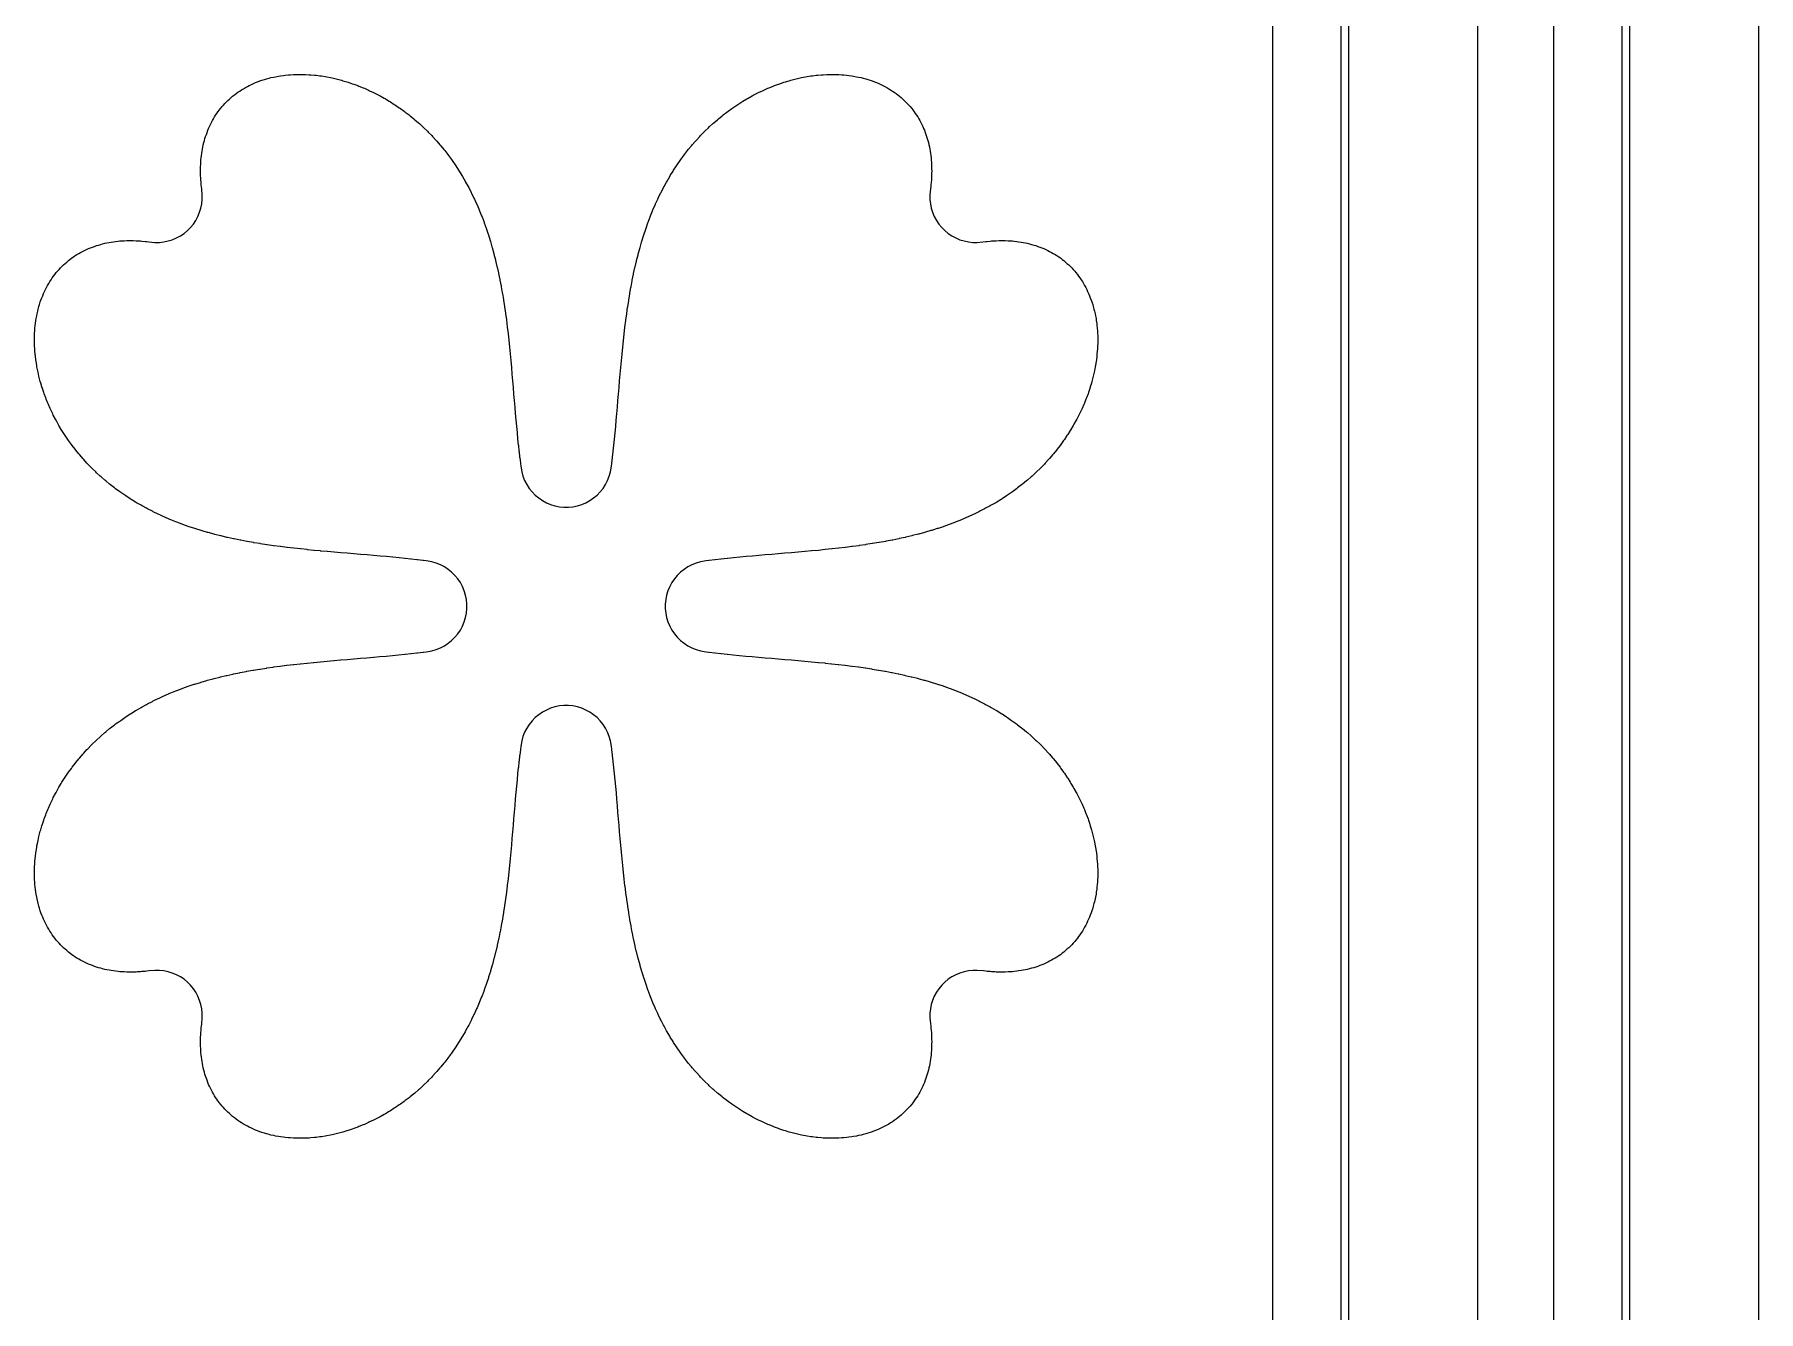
# Model space of a CAD drawing. Header units: metres. Extents: x 10 to 1210, y 10 to 2755.
# Drawn here: x 983 to 1210, y 2072.2 to 2240.2 of the extents above; entities that cross this region are included whole.
import ezdxf

# ---------------------------------------------------------------- set-up
doc = ezdxf.new("R2010")
doc.units = ezdxf.units.M
for name, color, linetype in [('ACIKLIK', 5, 'Continuous'), ('CAM_SABLON', 4, 'Continuous'), ('DIS_KENAR_V91_Z3', 1, 'Continuous'), ('LAMBA_T4_Z4', 3, 'Continuous')]:
    doc.layers.add(name, color=color, linetype=linetype)

msp = doc.modelspace()

# ---------------------------------------------------------------- linework, layer by layer
at = {"layer": 'ACIKLIK'}
for points in [[(1183, 2392.62), (1183, 1899.38)], [(1146, 2324.56), (1146, 1927.44)]]:
    msp.add_lwpolyline(points, dxfattribs=at)
at = {"layer": 'CAM_SABLON'}
for points in [[(1192, 2392.68), (1192, 1899.32)], [(1155, 2324.62), (1155, 1927.38)]]:
    msp.add_lwpolyline(points, dxfattribs=at)
at = {"layer": 'DIS_KENAR_V91_Z3'}
for points in [[(1210, 2392.8), (1210, 1899.2)], [(1173, 2324.74), (1173, 1927.26)]]:
    msp.add_lwpolyline(points, dxfattribs=at)
msp.add_lwpolyline([(998.11, 2117.03), (997.74, 2116.99), (997.56, 2116.97), (997.15, 2116.93), (996.97, 2116.91), (996.57, 2116.89), (996.37, 2116.88), (995.98, 2116.87), (995.78, 2116.86), (995.39, 2116.87), (995.18, 2116.87), (994.81, 2116.89), (994.59, 2116.9), (994.23, 2116.92), (994, 2116.95), (993.66, 2116.99), (993.42, 2117.02), (993.09, 2117.07), (992.84, 2117.11), (992.52, 2117.17), (992.28, 2117.23), (991.97, 2117.3), (991.72, 2117.37), (991.42, 2117.45), (991.17, 2117.53), (990.89, 2117.63), (990.63, 2117.72), (990.36, 2117.82), (990.1, 2117.93), (989.85, 2118.04), (989.58, 2118.17), (989.34, 2118.29), (989.08, 2118.43), (988.85, 2118.56), (988.6, 2118.71), (988.38, 2118.85), (988.13, 2119.02), (987.92, 2119.16), (987.67, 2119.35), (987.48, 2119.5), (987.24, 2119.7), (987.05, 2119.87), (986.82, 2120.08), (986.64, 2120.25), (986.42, 2120.47), (986.25, 2120.66), (986.04, 2120.89), (985.87, 2121.09), (985.68, 2121.33), (985.52, 2121.55), (985.35, 2121.79), (985.19, 2122.02), (985.03, 2122.27), (984.88, 2122.52), (984.73, 2122.77), (984.59, 2123.03), (984.46, 2123.29), (984.33, 2123.57), (984.21, 2123.83), (984.08, 2124.12), (983.98, 2124.38), (983.86, 2124.69), (983.77, 2124.95), (983.67, 2125.28), (983.59, 2125.54), (983.5, 2125.89), (983.43, 2126.14), (983.35, 2126.51), (983.3, 2126.75), (983.23, 2127.14), (983.19, 2127.38), (983.14, 2127.78), (983.11, 2128.02), (983.07, 2128.44), (983.05, 2128.68), (983.02, 2129.11), (983.01, 2129.34), (983, 2129.79), (983, 2130.01), (983.01, 2130.47), (983.02, 2130.69), (983.04, 2131.17), (983.06, 2131.38), (983.1, 2131.87), (983.12, 2132.08), (983.18, 2132.57), (983.21, 2132.78), (983.29, 2133.28), (983.33, 2133.48), (983.43, 2133.99), (983.47, 2134.19), (983.59, 2134.71), (983.64, 2134.9), (983.77, 2135.42), (983.83, 2135.61), (983.98, 2136.13), (984.04, 2136.32), (984.22, 2136.85), (984.28, 2137.03), (984.48, 2137.56), (984.55, 2137.73), (984.76, 2138.27), (984.83, 2138.44), (985.07, 2138.97), (985.15, 2139.13), (985.4, 2139.66), (985.48, 2139.83), (985.75, 2140.36), (985.84, 2140.52), (986.13, 2141.04), (986.22, 2141.2), (986.53, 2141.71), (986.62, 2141.87), (986.95, 2142.38), (987.05, 2142.53), (987.39, 2143.04), (987.49, 2143.18), (987.86, 2143.68), (987.96, 2143.82), (988.34, 2144.32), (988.45, 2144.46), (988.84, 2144.94), (988.96, 2145.07), (989.37, 2145.55), (989.48, 2145.68), (989.91, 2146.15), (990.03, 2146.27), (990.47, 2146.73), (990.6, 2146.85), (991.06, 2147.3), (991.18, 2147.41), (991.65, 2147.85), (991.78, 2147.96), (992.27, 2148.39), (992.4, 2148.5), (992.9, 2148.91), (993.03, 2149.01), (993.55, 2149.42), (993.69, 2149.52), (994.22, 2149.91), (994.35, 2150), (994.9, 2150.38), (995.03, 2150.47), (995.6, 2150.84), (995.73, 2150.92), (996.31, 2151.28), (996.44, 2151.36), (997.03, 2151.7), (997.16, 2151.77), (997.77, 2152.1), (997.9, 2152.17), (998.52, 2152.49), (998.65, 2152.56), (999.28, 2152.87), (999.41, 2152.93), (1000.05, 2153.22), (1000.18, 2153.28), (1000.84, 2153.56), (1000.96, 2153.61), (1001.63, 2153.88), (1001.75, 2153.93), (1002.44, 2154.19), (1002.55, 2154.23), (1003.25, 2154.48), (1003.36, 2154.52), (1004.03, 2154.74), (1004.13, 2154.77), (1004.86, 2155), (1004.97, 2155.03), (1005.7, 2155.24), (1005.8, 2155.27), (1006.55, 2155.48), (1006.65, 2155.5), (1007.4, 2155.69), (1007.5, 2155.72), (1008.26, 2155.9), (1008.35, 2155.92), (1009.13, 2156.09), (1009.21, 2156.11), (1010, 2156.27), (1010.08, 2156.29), (1010.88, 2156.44), (1010.95, 2156.45), (1011.76, 2156.6), (1011.83, 2156.61), (1012.64, 2156.74), (1012.71, 2156.75), (1013.53, 2156.88), (1013.59, 2156.89), (1014.42, 2157.01), (1014.47, 2157.02), (1015.31, 2157.13), (1015.36, 2157.14), (1016.2, 2157.24), (1016.24, 2157.25), (1017.09, 2157.35), (1017.13, 2157.35), (1017.98, 2157.45), (1018.02, 2157.45), (1018.87, 2157.54), (1018.91, 2157.54), (1019.76, 2157.63), (1019.79, 2157.63), (1020.65, 2157.71), (1020.68, 2157.71), (1021.54, 2157.79), (1021.56, 2157.79), (1022.43, 2157.87), (1022.44, 2157.87), (1023.31, 2157.95), (1023.32, 2157.95), (1024.18, 2158.02), (1025.06, 2158.09), (1025.92, 2158.17), (1026.77, 2158.24), (1027.62, 2158.31), (1028.46, 2158.38), (1029.3, 2158.46), (1030.13, 2158.54), (1030.95, 2158.62), (1031.77, 2158.7), (1031.81, 2158.71), (1032.57, 2158.79), (1032.62, 2158.8), (1033.36, 2158.88), (1033.42, 2158.89), (1034.15, 2158.98), (1034.21, 2158.98), (1034.57, 2159.03), (1035.31, 2159.16), (1035.88, 2159.32), (1036.44, 2159.54), (1036.97, 2159.82), (1037.47, 2160.14), (1037.93, 2160.51), (1038.36, 2160.93), (1038.74, 2161.39), (1039.08, 2161.88), (1039.36, 2162.4), (1039.59, 2162.95), (1039.77, 2163.52), (1039.89, 2164.11), (1039.95, 2164.7), (1039.95, 2165.3), (1039.89, 2165.89), (1039.77, 2166.48), (1039.59, 2167.05), (1039.36, 2167.6), (1039.08, 2168.12), (1038.74, 2168.61), (1038.36, 2169.07), (1037.93, 2169.49), (1037.47, 2169.86), (1036.97, 2170.18), (1036.44, 2170.46), (1035.88, 2170.68), (1035.31, 2170.84), (1034.57, 2170.97), (1034.21, 2171.02), (1034.15, 2171.02), (1033.42, 2171.11), (1033.36, 2171.12), (1032.62, 2171.2), (1032.57, 2171.21), (1031.81, 2171.29), (1031.77, 2171.3), (1031, 2171.38), (1030.17, 2171.46), (1029.34, 2171.54), (1028.5, 2171.61), (1027.65, 2171.69), (1026.79, 2171.76), (1025.93, 2171.83), (1025.06, 2171.91), (1024.19, 2171.98), (1023.32, 2172.05), (1023.32, 2172.05), (1022.45, 2172.13), (1022.44, 2172.13), (1021.58, 2172.2), (1021.56, 2172.21), (1020.7, 2172.28), (1020.68, 2172.29), (1019.82, 2172.37), (1019.79, 2172.37), (1018.94, 2172.45), (1018.9, 2172.46), (1018.05, 2172.55), (1018.02, 2172.55), (1017.17, 2172.64), (1017.13, 2172.65), (1016.29, 2172.75), (1016.24, 2172.75), (1015.4, 2172.86), (1015.35, 2172.86), (1014.52, 2172.98), (1014.47, 2172.98), (1013.64, 2173.1), (1013.58, 2173.11), (1012.77, 2173.24), (1012.7, 2173.25), (1011.89, 2173.38), (1011.82, 2173.39), (1011.02, 2173.53), (1010.95, 2173.55), (1010.15, 2173.7), (1010.07, 2173.71), (1009.29, 2173.87), (1009.21, 2173.89), (1008.43, 2174.06), (1008.34, 2174.08), (1007.58, 2174.26), (1007.49, 2174.28), (1006.73, 2174.47), (1006.64, 2174.5), (1005.89, 2174.7), (1005.79, 2174.73), (1005.06, 2174.94), (1004.95, 2174.97), (1004.23, 2175.2), (1004.12, 2175.23), (1003.37, 2175.48), (1003.25, 2175.52), (1002.55, 2175.77), (1002.44, 2175.81), (1001.75, 2176.07), (1001.63, 2176.12), (1000.96, 2176.39), (1000.84, 2176.44), (1000.18, 2176.72), (1000.05, 2176.78), (999.41, 2177.07), (999.28, 2177.13), (998.65, 2177.44), (998.52, 2177.51), (997.9, 2177.83), (997.77, 2177.9), (997.16, 2178.23), (997.03, 2178.3), (996.44, 2178.64), (996.31, 2178.72), (995.73, 2179.08), (995.6, 2179.16), (995.03, 2179.53), (994.9, 2179.62), (994.35, 2180), (994.22, 2180.09), (993.69, 2180.48), (993.55, 2180.58), (993.03, 2180.99), (992.9, 2181.09), (992.4, 2181.5), (992.27, 2181.61), (991.78, 2182.04), (991.65, 2182.15), (991.18, 2182.59), (991.06, 2182.7), (990.6, 2183.15), (990.47, 2183.27), (990.03, 2183.73), (989.91, 2183.85), (989.48, 2184.32), (989.37, 2184.45), (988.96, 2184.93), (988.84, 2185.06), (988.45, 2185.54), (988.34, 2185.68), (987.96, 2186.18), (987.86, 2186.32), (987.49, 2186.82), (987.39, 2186.96), (987.05, 2187.47), (986.95, 2187.62), (986.62, 2188.13), (986.53, 2188.29), (986.22, 2188.8), (986.13, 2188.96), (985.84, 2189.48), (985.75, 2189.64), (985.48, 2190.17), (985.4, 2190.34), (985.15, 2190.87), (985.07, 2191.03), (984.83, 2191.56), (984.76, 2191.73), (984.55, 2192.27), (984.48, 2192.44), (984.28, 2192.97), (984.22, 2193.15), (984.04, 2193.68), (983.98, 2193.87), (983.83, 2194.39), (983.77, 2194.58), (983.64, 2195.1), (983.59, 2195.29), (983.47, 2195.81), (983.43, 2196.01), (983.33, 2196.52), (983.29, 2196.72), (983.21, 2197.22), (983.18, 2197.43), (983.12, 2197.92), (983.1, 2198.13), (983.06, 2198.62), (983.04, 2198.83), (983.02, 2199.31), (983.01, 2199.53), (983, 2199.99), (983, 2200.21), (983.01, 2200.66), (983.02, 2200.89), (983.05, 2201.32), (983.07, 2201.56), (983.11, 2201.98), (983.14, 2202.22), (983.19, 2202.62), (983.23, 2202.86), (983.3, 2203.25), (983.35, 2203.49), (983.43, 2203.86), (983.5, 2204.11), (983.59, 2204.46), (983.67, 2204.72), (983.77, 2205.05), (983.86, 2205.31), (983.98, 2205.62), (984.08, 2205.88), (984.21, 2206.17), (984.33, 2206.43), (984.46, 2206.71), (984.59, 2206.97), (984.73, 2207.23), (984.88, 2207.48), (985.03, 2207.73), (985.19, 2207.98), (985.35, 2208.21), (985.52, 2208.45), (985.68, 2208.67), (985.87, 2208.91), (986.04, 2209.11), (986.25, 2209.34), (986.42, 2209.53), (986.64, 2209.75), (986.82, 2209.92), (987.05, 2210.13), (987.24, 2210.3), (987.48, 2210.5), (987.67, 2210.65), (987.92, 2210.84), (988.13, 2210.98), (988.38, 2211.15), (988.6, 2211.29), (988.85, 2211.44), (989.08, 2211.57), (989.34, 2211.71), (989.58, 2211.83), (989.85, 2211.96), (990.1, 2212.07), (990.36, 2212.18), (990.63, 2212.28), (990.89, 2212.37), (991.17, 2212.47), (991.42, 2212.55), (991.72, 2212.63), (991.97, 2212.7), (992.28, 2212.77), (992.52, 2212.83), (992.84, 2212.89), (993.09, 2212.93), (993.42, 2212.98), (993.66, 2213.01), (994, 2213.05), (994.23, 2213.08), (994.59, 2213.1), (994.81, 2213.11), (995.18, 2213.13), (995.39, 2213.13), (995.78, 2213.14), (995.98, 2213.13), (996.37, 2213.12), (996.57, 2213.11), (996.97, 2213.09), (997.15, 2213.07), (997.56, 2213.03), (997.74, 2213.01), (998.06, 2212.97), (998.87, 2212.9), (999.45, 2212.9), (1000.03, 2212.96), (1000.6, 2213.08), (1001.15, 2213.25), (1001.69, 2213.48), (1002.21, 2213.75), (1002.69, 2214.08), (1003.14, 2214.45), (1003.55, 2214.86), (1003.92, 2215.31), (1004.25, 2215.79), (1004.52, 2216.31), (1004.75, 2216.85), (1004.92, 2217.4), (1005.04, 2217.97), (1005.1, 2218.55), (1005.1, 2219.14), (1005.03, 2219.89), (1004.99, 2220.26), (1004.97, 2220.44), (1004.93, 2220.85), (1004.91, 2221.03), (1004.89, 2221.43), (1004.88, 2221.63), (1004.87, 2222.02), (1004.86, 2222.22), (1004.87, 2222.61), (1004.87, 2222.82), (1004.89, 2223.19), (1004.9, 2223.41), (1004.92, 2223.77), (1004.95, 2224), (1004.99, 2224.34), (1005.02, 2224.58), (1005.07, 2224.91), (1005.11, 2225.16), (1005.17, 2225.48), (1005.23, 2225.72), (1005.3, 2226.03), (1005.37, 2226.28), (1005.45, 2226.58), (1005.53, 2226.83), (1005.63, 2227.11), (1005.72, 2227.37), (1005.82, 2227.64), (1005.93, 2227.9), (1006.04, 2228.15), (1006.17, 2228.42), (1006.29, 2228.66), (1006.43, 2228.92), (1006.56, 2229.15), (1006.71, 2229.4), (1006.85, 2229.62), (1007.02, 2229.87), (1007.16, 2230.08), (1007.35, 2230.33), (1007.5, 2230.52), (1007.7, 2230.76), (1007.87, 2230.95), (1008.08, 2231.18), (1008.25, 2231.36), (1008.47, 2231.58), (1008.66, 2231.75), (1008.89, 2231.96), (1009.09, 2232.13), (1009.33, 2232.32), (1009.55, 2232.48), (1009.79, 2232.65), (1010.02, 2232.81), (1010.27, 2232.97), (1010.52, 2233.12), (1010.77, 2233.27), (1011.03, 2233.41), (1011.29, 2233.54), (1011.57, 2233.67), (1011.83, 2233.79), (1012.12, 2233.92), (1012.38, 2234.02), (1012.69, 2234.14), (1012.95, 2234.23), (1013.28, 2234.33), (1013.54, 2234.41), (1013.89, 2234.5), (1014.14, 2234.57), (1014.51, 2234.65), (1014.75, 2234.7), (1015.14, 2234.77), (1015.38, 2234.81), (1015.78, 2234.86), (1016.02, 2234.89), (1016.44, 2234.93), (1016.68, 2234.95), (1017.11, 2234.98), (1017.34, 2234.99), (1017.79, 2235), (1018.01, 2235), (1018.47, 2234.99), (1018.69, 2234.98), (1019.17, 2234.96), (1019.38, 2234.94), (1019.87, 2234.9), (1020.08, 2234.88), (1020.57, 2234.82), (1020.78, 2234.79), (1021.28, 2234.71), (1021.48, 2234.67), (1021.99, 2234.57), (1022.19, 2234.53), (1022.71, 2234.41), (1022.9, 2234.36), (1023.42, 2234.23), (1023.61, 2234.17), (1024.13, 2234.02), (1024.32, 2233.96), (1024.85, 2233.78), (1025.03, 2233.72), (1025.56, 2233.52), (1025.73, 2233.45), (1026.27, 2233.24), (1026.44, 2233.17), (1026.97, 2232.93), (1027.13, 2232.85), (1027.66, 2232.6), (1027.83, 2232.52), (1028.36, 2232.25), (1028.52, 2232.16), (1029.04, 2231.87), (1029.2, 2231.78), (1029.71, 2231.47), (1029.87, 2231.38), (1030.38, 2231.05), (1030.53, 2230.95), (1031.04, 2230.61), (1031.18, 2230.51), (1031.68, 2230.14), (1031.82, 2230.04), (1032.32, 2229.66), (1032.46, 2229.55), (1032.94, 2229.16), (1033.07, 2229.04), (1033.55, 2228.63), (1033.68, 2228.52), (1034.15, 2228.09), (1034.27, 2227.97), (1034.73, 2227.53), (1034.85, 2227.4), (1035.3, 2226.94), (1035.41, 2226.82), (1035.85, 2226.35), (1035.96, 2226.22), (1036.39, 2225.73), (1036.5, 2225.6), (1036.91, 2225.1), (1037.01, 2224.97), (1037.42, 2224.45), (1037.52, 2224.31), (1037.91, 2223.78), (1038, 2223.65), (1038.38, 2223.1), (1038.47, 2222.97), (1038.84, 2222.4), (1038.92, 2222.27), (1039.28, 2221.69), (1039.36, 2221.56), (1039.7, 2220.97), (1039.77, 2220.84), (1040.1, 2220.23), (1040.17, 2220.1), (1040.49, 2219.48), (1040.56, 2219.35), (1040.87, 2218.72), (1040.93, 2218.59), (1041.22, 2217.95), (1041.28, 2217.82), (1041.56, 2217.16), (1041.61, 2217.04), (1041.88, 2216.37), (1041.93, 2216.25), (1042.19, 2215.56), (1042.23, 2215.45), (1042.48, 2214.75), (1042.52, 2214.64), (1042.74, 2213.97), (1042.77, 2213.87), (1043, 2213.14), (1043.03, 2213.03), (1043.24, 2212.3), (1043.27, 2212.2), (1043.48, 2211.45), (1043.5, 2211.35), (1043.69, 2210.6), (1043.72, 2210.5), (1043.9, 2209.74), (1043.92, 2209.65), (1044.09, 2208.87), (1044.11, 2208.79), (1044.27, 2208), (1044.29, 2207.92), (1044.44, 2207.12), (1044.45, 2207.05), (1044.6, 2206.24), (1044.61, 2206.17), (1044.74, 2205.36), (1044.75, 2205.29), (1044.88, 2204.47), (1044.89, 2204.41), (1045.01, 2203.58), (1045.02, 2203.53), (1045.13, 2202.69), (1045.14, 2202.64), (1045.24, 2201.8), (1045.25, 2201.76), (1045.35, 2200.91), (1045.35, 2200.87), (1045.45, 2200.02), (1045.45, 2199.98), (1045.54, 2199.13), (1045.54, 2199.09), (1045.63, 2198.24), (1045.63, 2198.21), (1045.71, 2197.35), (1045.71, 2197.32), (1045.79, 2196.46), (1045.79, 2196.44), (1045.87, 2195.57), (1045.87, 2195.56), (1045.95, 2194.69), (1045.95, 2194.68), (1046.02, 2193.82), (1046.09, 2192.94), (1046.17, 2192.08), (1046.24, 2191.23), (1046.31, 2190.38), (1046.38, 2189.54), (1046.46, 2188.7), (1046.54, 2187.87), (1046.62, 2187.05), (1046.7, 2186.23), (1046.71, 2186.19), (1046.79, 2185.43), (1046.8, 2185.38), (1046.88, 2184.64), (1046.89, 2184.58), (1046.98, 2183.85), (1046.98, 2183.79), (1047.03, 2183.43), (1047.16, 2182.69), (1047.32, 2182.12), (1047.54, 2181.56), (1047.82, 2181.03), (1048.14, 2180.53), (1048.51, 2180.07), (1048.93, 2179.64), (1049.39, 2179.26), (1049.88, 2178.92), (1050.4, 2178.64), (1050.95, 2178.41), (1051.52, 2178.23), (1052.11, 2178.11), (1052.7, 2178.05), (1053.3, 2178.05), (1053.89, 2178.11), (1054.48, 2178.23), (1055.05, 2178.41), (1055.6, 2178.64), (1056.12, 2178.92), (1056.61, 2179.26), (1057.07, 2179.64), (1057.49, 2180.07), (1057.86, 2180.53), (1058.18, 2181.03), (1058.46, 2181.56), (1058.68, 2182.12), (1058.84, 2182.69), (1058.97, 2183.43), (1059.02, 2183.79), (1059.02, 2183.85), (1059.11, 2184.58), (1059.12, 2184.64), (1059.2, 2185.38), (1059.21, 2185.43), (1059.29, 2186.19), (1059.3, 2186.23), (1059.38, 2187), (1059.46, 2187.83), (1059.54, 2188.66), (1059.61, 2189.5), (1059.69, 2190.35), (1059.76, 2191.21), (1059.83, 2192.07), (1059.91, 2192.94), (1059.98, 2193.81), (1060.05, 2194.68), (1060.05, 2194.68), (1060.13, 2195.55), (1060.13, 2195.56), (1060.2, 2196.42), (1060.21, 2196.44), (1060.28, 2197.3), (1060.29, 2197.32), (1060.37, 2198.18), (1060.37, 2198.21), (1060.45, 2199.06), (1060.46, 2199.1), (1060.55, 2199.95), (1060.55, 2199.98), (1060.64, 2200.83), (1060.65, 2200.87), (1060.75, 2201.71), (1060.75, 2201.76), (1060.86, 2202.6), (1060.86, 2202.65), (1060.98, 2203.48), (1060.98, 2203.53), (1061.1, 2204.36), (1061.11, 2204.42), (1061.24, 2205.23), (1061.25, 2205.3), (1061.38, 2206.11), (1061.39, 2206.18), (1061.53, 2206.98), (1061.55, 2207.05), (1061.7, 2207.85), (1061.71, 2207.93), (1061.87, 2208.71), (1061.89, 2208.79), (1062.06, 2209.57), (1062.08, 2209.66), (1062.26, 2210.42), (1062.28, 2210.51), (1062.47, 2211.27), (1062.5, 2211.36), (1062.7, 2212.11), (1062.73, 2212.21), (1062.94, 2212.94), (1062.97, 2213.05), (1063.2, 2213.77), (1063.23, 2213.88), (1063.48, 2214.63), (1063.52, 2214.75), (1063.77, 2215.45), (1063.81, 2215.56), (1064.07, 2216.25), (1064.12, 2216.37), (1064.39, 2217.04), (1064.44, 2217.16), (1064.72, 2217.82), (1064.78, 2217.95), (1065.07, 2218.59), (1065.13, 2218.72), (1065.44, 2219.35), (1065.51, 2219.48), (1065.83, 2220.1), (1065.9, 2220.23), (1066.23, 2220.84), (1066.3, 2220.97), (1066.64, 2221.56), (1066.72, 2221.69), (1067.08, 2222.27), (1067.16, 2222.4), (1067.53, 2222.97), (1067.62, 2223.1), (1068, 2223.65), (1068.09, 2223.78), (1068.48, 2224.31), (1068.58, 2224.45), (1068.99, 2224.97), (1069.09, 2225.1), (1069.5, 2225.6), (1069.61, 2225.73), (1070.04, 2226.22), (1070.15, 2226.35), (1070.59, 2226.82), (1070.7, 2226.94), (1071.15, 2227.4), (1071.27, 2227.53), (1071.73, 2227.97), (1071.85, 2228.09), (1072.32, 2228.52), (1072.45, 2228.63), (1072.93, 2229.04), (1073.06, 2229.16), (1073.54, 2229.55), (1073.68, 2229.66), (1074.18, 2230.04), (1074.32, 2230.14), (1074.82, 2230.51), (1074.96, 2230.61), (1075.47, 2230.95), (1075.62, 2231.05), (1076.13, 2231.38), (1076.29, 2231.47), (1076.8, 2231.78), (1076.96, 2231.87), (1077.48, 2232.16), (1077.64, 2232.25), (1078.17, 2232.52), (1078.34, 2232.6), (1078.87, 2232.85), (1079.03, 2232.93), (1079.56, 2233.17), (1079.73, 2233.24), (1080.27, 2233.45), (1080.44, 2233.52), (1080.97, 2233.72), (1081.15, 2233.78), (1081.68, 2233.96), (1081.87, 2234.02), (1082.39, 2234.17), (1082.58, 2234.23), (1083.1, 2234.36), (1083.29, 2234.41), (1083.81, 2234.53), (1084.01, 2234.57), (1084.52, 2234.67), (1084.72, 2234.71), (1085.22, 2234.79), (1085.43, 2234.82), (1085.92, 2234.88), (1086.13, 2234.9), (1086.62, 2234.94), (1086.83, 2234.96), (1087.31, 2234.98), (1087.53, 2234.99), (1087.99, 2235), (1088.21, 2235), (1088.66, 2234.99), (1088.89, 2234.98), (1089.32, 2234.95), (1089.56, 2234.93), (1089.98, 2234.89), (1090.22, 2234.86), (1090.62, 2234.81), (1090.86, 2234.77), (1091.25, 2234.7), (1091.49, 2234.65), (1091.86, 2234.57), (1092.11, 2234.5), (1092.46, 2234.41), (1092.72, 2234.33), (1093.05, 2234.23), (1093.31, 2234.14), (1093.62, 2234.02), (1093.88, 2233.92), (1094.17, 2233.79), (1094.43, 2233.67), (1094.71, 2233.54), (1094.97, 2233.41), (1095.23, 2233.27), (1095.48, 2233.12), (1095.73, 2232.97), (1095.98, 2232.81), (1096.21, 2232.65), (1096.45, 2232.48), (1096.67, 2232.32), (1096.91, 2232.13), (1097.11, 2231.96), (1097.34, 2231.75), (1097.53, 2231.58), (1097.75, 2231.36), (1097.92, 2231.18), (1098.13, 2230.95), (1098.3, 2230.76), (1098.5, 2230.52), (1098.65, 2230.33), (1098.84, 2230.08), (1098.98, 2229.87), (1099.15, 2229.62), (1099.29, 2229.4), (1099.44, 2229.15), (1099.57, 2228.92), (1099.71, 2228.66), (1099.83, 2228.42), (1099.96, 2228.15), (1100.07, 2227.9), (1100.18, 2227.64), (1100.28, 2227.37), (1100.37, 2227.11), (1100.47, 2226.83), (1100.55, 2226.58), (1100.63, 2226.28), (1100.7, 2226.03), (1100.77, 2225.72), (1100.83, 2225.48), (1100.89, 2225.16), (1100.93, 2224.91), (1100.98, 2224.58), (1101.01, 2224.34), (1101.05, 2224), (1101.08, 2223.77), (1101.1, 2223.41), (1101.11, 2223.19), (1101.13, 2222.82), (1101.13, 2222.61), (1101.14, 2222.22), (1101.13, 2222.02), (1101.12, 2221.63), (1101.11, 2221.43), (1101.09, 2221.03), (1101.07, 2220.85), (1101.03, 2220.44), (1101.01, 2220.26), (1100.97, 2219.94), (1100.9, 2219.13), (1100.9, 2218.55), (1100.96, 2217.97), (1101.08, 2217.4), (1101.25, 2216.85), (1101.48, 2216.31), (1101.75, 2215.79), (1102.08, 2215.31), (1102.45, 2214.86), (1102.86, 2214.45), (1103.31, 2214.08), (1103.79, 2213.75), (1104.31, 2213.48), (1104.85, 2213.25), (1105.4, 2213.08), (1105.97, 2212.96), (1106.55, 2212.9), (1107.14, 2212.9), (1107.89, 2212.97), (1108.26, 2213.01), (1108.44, 2213.03), (1108.85, 2213.07), (1109.03, 2213.09), (1109.43, 2213.11), (1109.63, 2213.12), (1110.02, 2213.13), (1110.22, 2213.14), (1110.61, 2213.13), (1110.82, 2213.13), (1111.19, 2213.11), (1111.41, 2213.1), (1111.77, 2213.08), (1112, 2213.05), (1112.34, 2213.01), (1112.58, 2212.98), (1112.91, 2212.93), (1113.16, 2212.89), (1113.48, 2212.83), (1113.72, 2212.77), (1114.03, 2212.7), (1114.28, 2212.63), (1114.58, 2212.55), (1114.83, 2212.47), (1115.11, 2212.37), (1115.37, 2212.28), (1115.64, 2212.18), (1115.9, 2212.07), (1116.15, 2211.96), (1116.42, 2211.83), (1116.66, 2211.71), (1116.92, 2211.57), (1117.15, 2211.44), (1117.4, 2211.29), (1117.62, 2211.15), (1117.87, 2210.98), (1118.08, 2210.84), (1118.33, 2210.65), (1118.52, 2210.5), (1118.76, 2210.3), (1118.95, 2210.13), (1119.18, 2209.92), (1119.36, 2209.75), (1119.58, 2209.53), (1119.75, 2209.34), (1119.96, 2209.11), (1120.13, 2208.91), (1120.32, 2208.67), (1120.48, 2208.45), (1120.65, 2208.21), (1120.81, 2207.98), (1120.97, 2207.73), (1121.12, 2207.48), (1121.27, 2207.23), (1121.41, 2206.97), (1121.54, 2206.71), (1121.67, 2206.43), (1121.79, 2206.17), (1121.92, 2205.88), (1122.02, 2205.62), (1122.14, 2205.31), (1122.23, 2205.05), (1122.33, 2204.72), (1122.41, 2204.46), (1122.5, 2204.11), (1122.57, 2203.86), (1122.65, 2203.49), (1122.7, 2203.25), (1122.77, 2202.86), (1122.81, 2202.62), (1122.86, 2202.22), (1122.89, 2201.98), (1122.93, 2201.56), (1122.95, 2201.32), (1122.98, 2200.89), (1122.99, 2200.66), (1123, 2200.21), (1123, 2199.99), (1122.99, 2199.53), (1122.98, 2199.31), (1122.96, 2198.83), (1122.94, 2198.62), (1122.9, 2198.13), (1122.88, 2197.92), (1122.82, 2197.43), (1122.79, 2197.22), (1122.71, 2196.72), (1122.67, 2196.52), (1122.57, 2196.01), (1122.53, 2195.81), (1122.41, 2195.29), (1122.36, 2195.1), (1122.23, 2194.58), (1122.17, 2194.39), (1122.02, 2193.87), (1121.96, 2193.68), (1121.78, 2193.15), (1121.72, 2192.97), (1121.52, 2192.44), (1121.45, 2192.27), (1121.24, 2191.73), (1121.17, 2191.56), (1120.93, 2191.03), (1120.85, 2190.87), (1120.6, 2190.34), (1120.52, 2190.17), (1120.25, 2189.64), (1120.16, 2189.48), (1119.87, 2188.96), (1119.78, 2188.8), (1119.47, 2188.29), (1119.38, 2188.13), (1119.05, 2187.62), (1118.95, 2187.47), (1118.61, 2186.96), (1118.51, 2186.82), (1118.14, 2186.32), (1118.04, 2186.18), (1117.66, 2185.68), (1117.55, 2185.54), (1117.16, 2185.06), (1117.04, 2184.93), (1116.63, 2184.45), (1116.52, 2184.32), (1116.09, 2183.85), (1115.97, 2183.73), (1115.53, 2183.27), (1115.4, 2183.15), (1114.94, 2182.7), (1114.82, 2182.59), (1114.35, 2182.15), (1114.22, 2182.04), (1113.73, 2181.61), (1113.6, 2181.5), (1113.1, 2181.09), (1112.97, 2180.99), (1112.45, 2180.58), (1112.31, 2180.48), (1111.78, 2180.09), (1111.65, 2180), (1111.1, 2179.62), (1110.97, 2179.53), (1110.4, 2179.16), (1110.27, 2179.08), (1109.69, 2178.72), (1109.56, 2178.64), (1108.97, 2178.3), (1108.84, 2178.23), (1108.23, 2177.9), (1108.1, 2177.83), (1107.48, 2177.51), (1107.35, 2177.44), (1106.72, 2177.13), (1106.59, 2177.07), (1105.95, 2176.78), (1105.82, 2176.72), (1105.16, 2176.44), (1105.04, 2176.39), (1104.37, 2176.12), (1104.25, 2176.07), (1103.56, 2175.81), (1103.45, 2175.77), (1102.75, 2175.52), (1102.64, 2175.48), (1101.97, 2175.26), (1101.87, 2175.23), (1101.14, 2175), (1101.03, 2174.97), (1100.3, 2174.76), (1100.2, 2174.73), (1099.45, 2174.52), (1099.35, 2174.5), (1098.6, 2174.31), (1098.5, 2174.28), (1097.74, 2174.1), (1097.65, 2174.08), (1096.87, 2173.91), (1096.79, 2173.89), (1096, 2173.73), (1095.92, 2173.71), (1095.12, 2173.56), (1095.05, 2173.55), (1094.24, 2173.4), (1094.17, 2173.39), (1093.36, 2173.26), (1093.29, 2173.25), (1092.47, 2173.12), (1092.41, 2173.11), (1091.58, 2172.99), (1091.53, 2172.98), (1090.69, 2172.87), (1090.64, 2172.86), (1089.8, 2172.76), (1089.76, 2172.75), (1088.91, 2172.65), (1088.87, 2172.65), (1088.02, 2172.55), (1087.98, 2172.55), (1087.13, 2172.46), (1087.09, 2172.46), (1086.24, 2172.37), (1086.21, 2172.37), (1085.35, 2172.29), (1085.32, 2172.29), (1084.46, 2172.21), (1084.44, 2172.21), (1083.57, 2172.13), (1083.56, 2172.13), (1082.69, 2172.05), (1082.68, 2172.05), (1081.82, 2171.98), (1080.94, 2171.91), (1080.08, 2171.83), (1079.23, 2171.76), (1078.38, 2171.69), (1077.54, 2171.62), (1076.7, 2171.54), (1075.87, 2171.46), (1075.05, 2171.38), (1074.23, 2171.3), (1074.19, 2171.29), (1073.43, 2171.21), (1073.38, 2171.2), (1072.64, 2171.12), (1072.58, 2171.11), (1071.85, 2171.02), (1071.79, 2171.02), (1071.43, 2170.97), (1070.69, 2170.84), (1070.12, 2170.68), (1069.56, 2170.46), (1069.03, 2170.18), (1068.53, 2169.86), (1068.07, 2169.49), (1067.64, 2169.07), (1067.26, 2168.61), (1066.92, 2168.12), (1066.64, 2167.6), (1066.41, 2167.05), (1066.23, 2166.48), (1066.11, 2165.89), (1066.05, 2165.3), (1066.05, 2164.7), (1066.11, 2164.11), (1066.23, 2163.52), (1066.41, 2162.95), (1066.64, 2162.4), (1066.92, 2161.88), (1067.26, 2161.39), (1067.64, 2160.93), (1068.07, 2160.51), (1068.53, 2160.14), (1069.03, 2159.82), (1069.56, 2159.54), (1070.12, 2159.32), (1070.69, 2159.16), (1071.43, 2159.03), (1071.79, 2158.98), (1071.85, 2158.98), (1072.58, 2158.89), (1072.64, 2158.88), (1073.38, 2158.8), (1073.43, 2158.79), (1074.19, 2158.71), (1074.23, 2158.7), (1075, 2158.62), (1075.83, 2158.54), (1076.66, 2158.46), (1077.5, 2158.39), (1078.35, 2158.31), (1079.21, 2158.24), (1080.07, 2158.17), (1080.94, 2158.09), (1081.81, 2158.02), (1082.68, 2157.95), (1082.68, 2157.95), (1083.55, 2157.87), (1083.56, 2157.87), (1084.42, 2157.8), (1084.44, 2157.79), (1085.3, 2157.72), (1085.32, 2157.71), (1086.18, 2157.63), (1086.21, 2157.63), (1087.06, 2157.55), (1087.1, 2157.54), (1087.95, 2157.45), (1087.98, 2157.45), (1088.83, 2157.36), (1088.87, 2157.35), (1089.71, 2157.25), (1089.76, 2157.25), (1090.6, 2157.14), (1090.65, 2157.14), (1091.48, 2157.02), (1091.53, 2157.02), (1092.36, 2156.9), (1092.42, 2156.89), (1093.23, 2156.76), (1093.3, 2156.75), (1094.11, 2156.62), (1094.18, 2156.61), (1094.98, 2156.47), (1095.05, 2156.45), (1095.85, 2156.3), (1095.93, 2156.29), (1096.71, 2156.13), (1096.79, 2156.11), (1097.57, 2155.94), (1097.66, 2155.92), (1098.42, 2155.74), (1098.51, 2155.72), (1099.27, 2155.53), (1099.36, 2155.5), (1100.11, 2155.3), (1100.21, 2155.27), (1100.94, 2155.06), (1101.05, 2155.03), (1101.77, 2154.8), (1101.88, 2154.77), (1102.63, 2154.52), (1102.75, 2154.48), (1103.45, 2154.23), (1103.56, 2154.19), (1104.25, 2153.93), (1104.37, 2153.88), (1105.04, 2153.61), (1105.16, 2153.56), (1105.82, 2153.28), (1105.95, 2153.22), (1106.59, 2152.93), (1106.72, 2152.87), (1107.35, 2152.56), (1107.48, 2152.49), (1108.1, 2152.17), (1108.23, 2152.1), (1108.84, 2151.77), (1108.97, 2151.7), (1109.56, 2151.36), (1109.69, 2151.28), (1110.27, 2150.92), (1110.4, 2150.84), (1110.97, 2150.47), (1111.1, 2150.38), (1111.65, 2150), (1111.78, 2149.91), (1112.31, 2149.52), (1112.45, 2149.42), (1112.97, 2149.01), (1113.1, 2148.91), (1113.6, 2148.5), (1113.73, 2148.39), (1114.22, 2147.96), (1114.35, 2147.85), (1114.82, 2147.41), (1114.94, 2147.3), (1115.4, 2146.85), (1115.53, 2146.73), (1115.97, 2146.27), (1116.09, 2146.15), (1116.52, 2145.68), (1116.63, 2145.55), (1117.04, 2145.07), (1117.16, 2144.94), (1117.55, 2144.46), (1117.66, 2144.32), (1118.04, 2143.82), (1118.14, 2143.68), (1118.51, 2143.18), (1118.61, 2143.04), (1118.95, 2142.53), (1119.05, 2142.38), (1119.38, 2141.87), (1119.47, 2141.71), (1119.78, 2141.2), (1119.87, 2141.04), (1120.16, 2140.52), (1120.25, 2140.36), (1120.52, 2139.83), (1120.6, 2139.66), (1120.85, 2139.13), (1120.93, 2138.97), (1121.17, 2138.44), (1121.24, 2138.27), (1121.45, 2137.73), (1121.52, 2137.56), (1121.72, 2137.03), (1121.78, 2136.85), (1121.96, 2136.32), (1122.02, 2136.13), (1122.17, 2135.61), (1122.23, 2135.42), (1122.36, 2134.9), (1122.41, 2134.71), (1122.53, 2134.19), (1122.57, 2133.99), (1122.67, 2133.48), (1122.71, 2133.28), (1122.79, 2132.78), (1122.82, 2132.57), (1122.88, 2132.08), (1122.9, 2131.87), (1122.94, 2131.38), (1122.96, 2131.17), (1122.98, 2130.69), (1122.99, 2130.47), (1123, 2130.01), (1123, 2129.79), (1122.99, 2129.34), (1122.98, 2129.11), (1122.95, 2128.68), (1122.93, 2128.44), (1122.89, 2128.02), (1122.86, 2127.78), (1122.81, 2127.38), (1122.77, 2127.14), (1122.7, 2126.75), (1122.65, 2126.51), (1122.57, 2126.14), (1122.5, 2125.89), (1122.41, 2125.54), (1122.33, 2125.28), (1122.23, 2124.95), (1122.14, 2124.69), (1122.02, 2124.38), (1121.92, 2124.12), (1121.79, 2123.83), (1121.67, 2123.57), (1121.54, 2123.29), (1121.41, 2123.03), (1121.27, 2122.77), (1121.12, 2122.52), (1120.97, 2122.27), (1120.81, 2122.02), (1120.65, 2121.79), (1120.48, 2121.55), (1120.32, 2121.33), (1120.13, 2121.09), (1119.96, 2120.89), (1119.75, 2120.66), (1119.58, 2120.47), (1119.36, 2120.25), (1119.18, 2120.08), (1118.95, 2119.87), (1118.76, 2119.7), (1118.52, 2119.5), (1118.33, 2119.35), (1118.08, 2119.16), (1117.87, 2119.02), (1117.62, 2118.85), (1117.4, 2118.71), (1117.15, 2118.56), (1116.92, 2118.43), (1116.66, 2118.29), (1116.42, 2118.17), (1116.15, 2118.04), (1115.9, 2117.93), (1115.64, 2117.82), (1115.37, 2117.72), (1115.11, 2117.63), (1114.83, 2117.53), (1114.58, 2117.45), (1114.28, 2117.37), (1114.03, 2117.3), (1113.72, 2117.23), (1113.48, 2117.17), (1113.16, 2117.11), (1112.91, 2117.07), (1112.58, 2117.02), (1112.34, 2116.99), (1112, 2116.95), (1111.77, 2116.92), (1111.41, 2116.9), (1111.19, 2116.89), (1110.82, 2116.87), (1110.61, 2116.87), (1110.22, 2116.86), (1110.02, 2116.87), (1109.63, 2116.88), (1109.43, 2116.89), (1109.03, 2116.91), (1108.85, 2116.93), (1108.44, 2116.97), (1108.26, 2116.99), (1107.94, 2117.03), (1107.13, 2117.1), (1106.55, 2117.1), (1105.97, 2117.04), (1105.4, 2116.92), (1104.85, 2116.75), (1104.31, 2116.52), (1103.79, 2116.25), (1103.31, 2115.92), (1102.86, 2115.55), (1102.45, 2115.14), (1102.08, 2114.69), (1101.75, 2114.21), (1101.48, 2113.69), (1101.25, 2113.15), (1101.08, 2112.6), (1100.96, 2112.03), (1100.9, 2111.45), (1100.9, 2110.86), (1100.97, 2110.11), (1101.01, 2109.74), (1101.03, 2109.56), (1101.07, 2109.15), (1101.09, 2108.97), (1101.11, 2108.57), (1101.12, 2108.37), (1101.13, 2107.98), (1101.14, 2107.78), (1101.13, 2107.39), (1101.13, 2107.18), (1101.11, 2106.81), (1101.1, 2106.59), (1101.08, 2106.23), (1101.05, 2106), (1101.01, 2105.66), (1100.98, 2105.42), (1100.93, 2105.09), (1100.89, 2104.84), (1100.83, 2104.52), (1100.77, 2104.28), (1100.7, 2103.97), (1100.63, 2103.72), (1100.55, 2103.42), (1100.47, 2103.17), (1100.37, 2102.89), (1100.28, 2102.63), (1100.18, 2102.36), (1100.07, 2102.1), (1099.96, 2101.85), (1099.83, 2101.58), (1099.71, 2101.34), (1099.57, 2101.08), (1099.44, 2100.85), (1099.29, 2100.6), (1099.15, 2100.38), (1098.98, 2100.13), (1098.84, 2099.92), (1098.65, 2099.67), (1098.5, 2099.48), (1098.3, 2099.24), (1098.13, 2099.05), (1097.92, 2098.82), (1097.75, 2098.64), (1097.53, 2098.42), (1097.34, 2098.25), (1097.11, 2098.04), (1096.91, 2097.87), (1096.67, 2097.68), (1096.45, 2097.52), (1096.21, 2097.35), (1095.98, 2097.19), (1095.73, 2097.03), (1095.48, 2096.88), (1095.23, 2096.73), (1094.97, 2096.59), (1094.71, 2096.46), (1094.43, 2096.33), (1094.17, 2096.21), (1093.88, 2096.08), (1093.62, 2095.98), (1093.31, 2095.86), (1093.05, 2095.77), (1092.72, 2095.67), (1092.46, 2095.59), (1092.11, 2095.5), (1091.86, 2095.43), (1091.49, 2095.35), (1091.25, 2095.3), (1090.86, 2095.23), (1090.62, 2095.19), (1090.22, 2095.14), (1089.98, 2095.11), (1089.56, 2095.07), (1089.32, 2095.05), (1088.89, 2095.02), (1088.66, 2095.01), (1088.21, 2095), (1087.99, 2095), (1087.53, 2095.01), (1087.31, 2095.02), (1086.83, 2095.04), (1086.62, 2095.06), (1086.13, 2095.1), (1085.92, 2095.12), (1085.43, 2095.18), (1085.22, 2095.21), (1084.72, 2095.29), (1084.52, 2095.33), (1084.01, 2095.43), (1083.81, 2095.47), (1083.29, 2095.59), (1083.1, 2095.64), (1082.58, 2095.77), (1082.39, 2095.83), (1081.87, 2095.98), (1081.68, 2096.04), (1081.15, 2096.22), (1080.97, 2096.28), (1080.44, 2096.48), (1080.27, 2096.55), (1079.73, 2096.76), (1079.56, 2096.83), (1079.03, 2097.07), (1078.87, 2097.15), (1078.34, 2097.4), (1078.17, 2097.48), (1077.64, 2097.75), (1077.48, 2097.84), (1076.96, 2098.13), (1076.8, 2098.22), (1076.29, 2098.53), (1076.13, 2098.62), (1075.62, 2098.95), (1075.47, 2099.05), (1074.96, 2099.39), (1074.82, 2099.49), (1074.32, 2099.86), (1074.18, 2099.96), (1073.68, 2100.34), (1073.54, 2100.45), (1073.06, 2100.84), (1072.93, 2100.96), (1072.45, 2101.37), (1072.32, 2101.48), (1071.85, 2101.91), (1071.73, 2102.03), (1071.27, 2102.47), (1071.15, 2102.6), (1070.7, 2103.06), (1070.59, 2103.18), (1070.15, 2103.65), (1070.04, 2103.78), (1069.61, 2104.27), (1069.5, 2104.4), (1069.09, 2104.9), (1068.99, 2105.03), (1068.58, 2105.55), (1068.48, 2105.69), (1068.09, 2106.22), (1068, 2106.35), (1067.62, 2106.9), (1067.53, 2107.03), (1067.16, 2107.6), (1067.08, 2107.73), (1066.72, 2108.31), (1066.64, 2108.44), (1066.3, 2109.03), (1066.23, 2109.16), (1065.9, 2109.77), (1065.83, 2109.9), (1065.51, 2110.52), (1065.44, 2110.65), (1065.13, 2111.28), (1065.07, 2111.41), (1064.78, 2112.05), (1064.72, 2112.18), (1064.44, 2112.84), (1064.39, 2112.96), (1064.12, 2113.63), (1064.07, 2113.75), (1063.81, 2114.44), (1063.77, 2114.55), (1063.52, 2115.25), (1063.48, 2115.36), (1063.26, 2116.03), (1063.23, 2116.13), (1063, 2116.86), (1062.97, 2116.97), (1062.76, 2117.7), (1062.73, 2117.8), (1062.52, 2118.55), (1062.5, 2118.65), (1062.31, 2119.4), (1062.28, 2119.5), (1062.1, 2120.26), (1062.08, 2120.35), (1061.91, 2121.13), (1061.89, 2121.21), (1061.73, 2122), (1061.71, 2122.08), (1061.56, 2122.88), (1061.55, 2122.95), (1061.4, 2123.76), (1061.39, 2123.83), (1061.26, 2124.64), (1061.25, 2124.71), (1061.12, 2125.53), (1061.11, 2125.59), (1060.99, 2126.42), (1060.98, 2126.47), (1060.87, 2127.31), (1060.86, 2127.36), (1060.76, 2128.2), (1060.75, 2128.24), (1060.65, 2129.09), (1060.65, 2129.13), (1060.55, 2129.98), (1060.55, 2130.02), (1060.46, 2130.87), (1060.46, 2130.91), (1060.37, 2131.76), (1060.37, 2131.79), (1060.29, 2132.65), (1060.29, 2132.68), (1060.21, 2133.54), (1060.21, 2133.56), (1060.13, 2134.43), (1060.13, 2134.44), (1060.05, 2135.31), (1060.05, 2135.32), (1059.98, 2136.18), (1059.91, 2137.06), (1059.83, 2137.92), (1059.76, 2138.77), (1059.69, 2139.62), (1059.62, 2140.46), (1059.54, 2141.3), (1059.46, 2142.13), (1059.38, 2142.95), (1059.3, 2143.77), (1059.29, 2143.81), (1059.21, 2144.57), (1059.2, 2144.62), (1059.12, 2145.36), (1059.11, 2145.42), (1059.02, 2146.15), (1059.02, 2146.21), (1058.97, 2146.57), (1058.84, 2147.31), (1058.68, 2147.88), (1058.46, 2148.44), (1058.18, 2148.97), (1057.86, 2149.47), (1057.49, 2149.93), (1057.07, 2150.36), (1056.61, 2150.74), (1056.12, 2151.08), (1055.6, 2151.36), (1055.05, 2151.59), (1054.48, 2151.77), (1053.89, 2151.89), (1053.3, 2151.95), (1052.7, 2151.95), (1052.11, 2151.89), (1051.52, 2151.77), (1050.95, 2151.59), (1050.4, 2151.36), (1049.88, 2151.08), (1049.39, 2150.74), (1048.93, 2150.36), (1048.51, 2149.93), (1048.14, 2149.47), (1047.82, 2148.97), (1047.54, 2148.44), (1047.32, 2147.88), (1047.16, 2147.31), (1047.03, 2146.57), (1046.98, 2146.21), (1046.98, 2146.15), (1046.89, 2145.42), (1046.88, 2145.36), (1046.8, 2144.62), (1046.79, 2144.57), (1046.71, 2143.81), (1046.7, 2143.77), (1046.62, 2143), (1046.54, 2142.17), (1046.46, 2141.34), (1046.39, 2140.5), (1046.31, 2139.65), (1046.24, 2138.79), (1046.17, 2137.93), (1046.09, 2137.06), (1046.02, 2136.19), (1045.95, 2135.32), (1045.95, 2135.32), (1045.87, 2134.45), (1045.87, 2134.44), (1045.8, 2133.58), (1045.79, 2133.56), (1045.72, 2132.7), (1045.71, 2132.68), (1045.63, 2131.82), (1045.63, 2131.79), (1045.55, 2130.94), (1045.54, 2130.9), (1045.45, 2130.05), (1045.45, 2130.02), (1045.36, 2129.17), (1045.35, 2129.13), (1045.25, 2128.29), (1045.25, 2128.24), (1045.14, 2127.4), (1045.14, 2127.35), (1045.02, 2126.52), (1045.02, 2126.47), (1044.9, 2125.64), (1044.89, 2125.58), (1044.76, 2124.77), (1044.75, 2124.7), (1044.62, 2123.89), (1044.61, 2123.82), (1044.47, 2123.02), (1044.45, 2122.95), (1044.3, 2122.15), (1044.29, 2122.07), (1044.13, 2121.29), (1044.11, 2121.21), (1043.94, 2120.43), (1043.92, 2120.34), (1043.74, 2119.58), (1043.72, 2119.49), (1043.53, 2118.73), (1043.5, 2118.64), (1043.3, 2117.89), (1043.27, 2117.79), (1043.06, 2117.06), (1043.03, 2116.95), (1042.8, 2116.23), (1042.77, 2116.12), (1042.52, 2115.37), (1042.48, 2115.25), (1042.23, 2114.55), (1042.19, 2114.44), (1041.93, 2113.75), (1041.88, 2113.63), (1041.61, 2112.96), (1041.56, 2112.84), (1041.28, 2112.18), (1041.22, 2112.05), (1040.93, 2111.41), (1040.87, 2111.28), (1040.56, 2110.65), (1040.49, 2110.52), (1040.17, 2109.9), (1040.1, 2109.77), (1039.77, 2109.16), (1039.7, 2109.03), (1039.36, 2108.44), (1039.28, 2108.31), (1038.92, 2107.73), (1038.84, 2107.6), (1038.47, 2107.03), (1038.38, 2106.9), (1038, 2106.35), (1037.91, 2106.22), (1037.52, 2105.69), (1037.42, 2105.55), (1037.01, 2105.03), (1036.91, 2104.9), (1036.5, 2104.4), (1036.39, 2104.27), (1035.96, 2103.78), (1035.85, 2103.65), (1035.41, 2103.18), (1035.3, 2103.06), (1034.85, 2102.6), (1034.73, 2102.47), (1034.27, 2102.03), (1034.15, 2101.91), (1033.68, 2101.48), (1033.55, 2101.37), (1033.07, 2100.96), (1032.94, 2100.84), (1032.46, 2100.45), (1032.32, 2100.34), (1031.82, 2099.96), (1031.68, 2099.86), (1031.18, 2099.49), (1031.04, 2099.39), (1030.53, 2099.05), (1030.38, 2098.95), (1029.87, 2098.62), (1029.71, 2098.53), (1029.2, 2098.22), (1029.04, 2098.13), (1028.52, 2097.84), (1028.36, 2097.75), (1027.83, 2097.48), (1027.66, 2097.4), (1027.13, 2097.15), (1026.97, 2097.07), (1026.44, 2096.83), (1026.27, 2096.76), (1025.73, 2096.55), (1025.56, 2096.48), (1025.03, 2096.28), (1024.85, 2096.22), (1024.32, 2096.04), (1024.13, 2095.98), (1023.61, 2095.83), (1023.42, 2095.77), (1022.9, 2095.64), (1022.71, 2095.59), (1022.19, 2095.47), (1021.99, 2095.43), (1021.48, 2095.33), (1021.28, 2095.29), (1020.78, 2095.21), (1020.57, 2095.18), (1020.08, 2095.12), (1019.87, 2095.1), (1019.38, 2095.06), (1019.17, 2095.04), (1018.69, 2095.02), (1018.47, 2095.01), (1018.01, 2095), (1017.79, 2095), (1017.34, 2095.01), (1017.11, 2095.02), (1016.68, 2095.05), (1016.44, 2095.07), (1016.02, 2095.11), (1015.78, 2095.14), (1015.38, 2095.19), (1015.14, 2095.23), (1014.75, 2095.3), (1014.51, 2095.35), (1014.14, 2095.43), (1013.89, 2095.5), (1013.54, 2095.59), (1013.28, 2095.67), (1012.95, 2095.77), (1012.69, 2095.86), (1012.38, 2095.98), (1012.12, 2096.08), (1011.83, 2096.21), (1011.57, 2096.33), (1011.29, 2096.46), (1011.03, 2096.59), (1010.77, 2096.73), (1010.52, 2096.88), (1010.27, 2097.03), (1010.02, 2097.19), (1009.79, 2097.35), (1009.55, 2097.52), (1009.33, 2097.68), (1009.09, 2097.87), (1008.89, 2098.04), (1008.66, 2098.25), (1008.47, 2098.42), (1008.25, 2098.64), (1008.08, 2098.82), (1007.87, 2099.05), (1007.7, 2099.24), (1007.5, 2099.48), (1007.35, 2099.67), (1007.16, 2099.92), (1007.02, 2100.13), (1006.85, 2100.38), (1006.71, 2100.6), (1006.56, 2100.85), (1006.43, 2101.08), (1006.29, 2101.34), (1006.17, 2101.58), (1006.04, 2101.85), (1005.93, 2102.1), (1005.82, 2102.36), (1005.72, 2102.63), (1005.63, 2102.89), (1005.53, 2103.17), (1005.45, 2103.42), (1005.37, 2103.72), (1005.3, 2103.97), (1005.23, 2104.28), (1005.17, 2104.52), (1005.11, 2104.84), (1005.07, 2105.09), (1005.02, 2105.42), (1004.99, 2105.66), (1004.95, 2106), (1004.92, 2106.23), (1004.9, 2106.59), (1004.89, 2106.81), (1004.87, 2107.18), (1004.87, 2107.39), (1004.86, 2107.78), (1004.87, 2107.98), (1004.88, 2108.37), (1004.89, 2108.57), (1004.91, 2108.97), (1004.93, 2109.15), (1004.97, 2109.56), (1004.99, 2109.74), (1005.03, 2110.06), (1005.1, 2110.87), (1005.1, 2111.45), (1005.04, 2112.03), (1004.92, 2112.6), (1004.75, 2113.15), (1004.52, 2113.69), (1004.25, 2114.21), (1003.92, 2114.69), (1003.55, 2115.14), (1003.14, 2115.55), (1002.69, 2115.92), (1002.21, 2116.25), (1001.69, 2116.52), (1001.15, 2116.75), (1000.6, 2116.92), (1000.03, 2117.04), (999.45, 2117.1), (998.86, 2117.1), (998.11, 2117.03)], close=True, dxfattribs=at)
at = {"layer": 'LAMBA_T4_Z4'}
for points in [[(1193, 2392.69), (1193, 1899.31)], [(1156, 2324.63), (1156, 1927.37)]]:
    msp.add_lwpolyline(points, dxfattribs=at)

doc.saveas('drawing.dxf')
